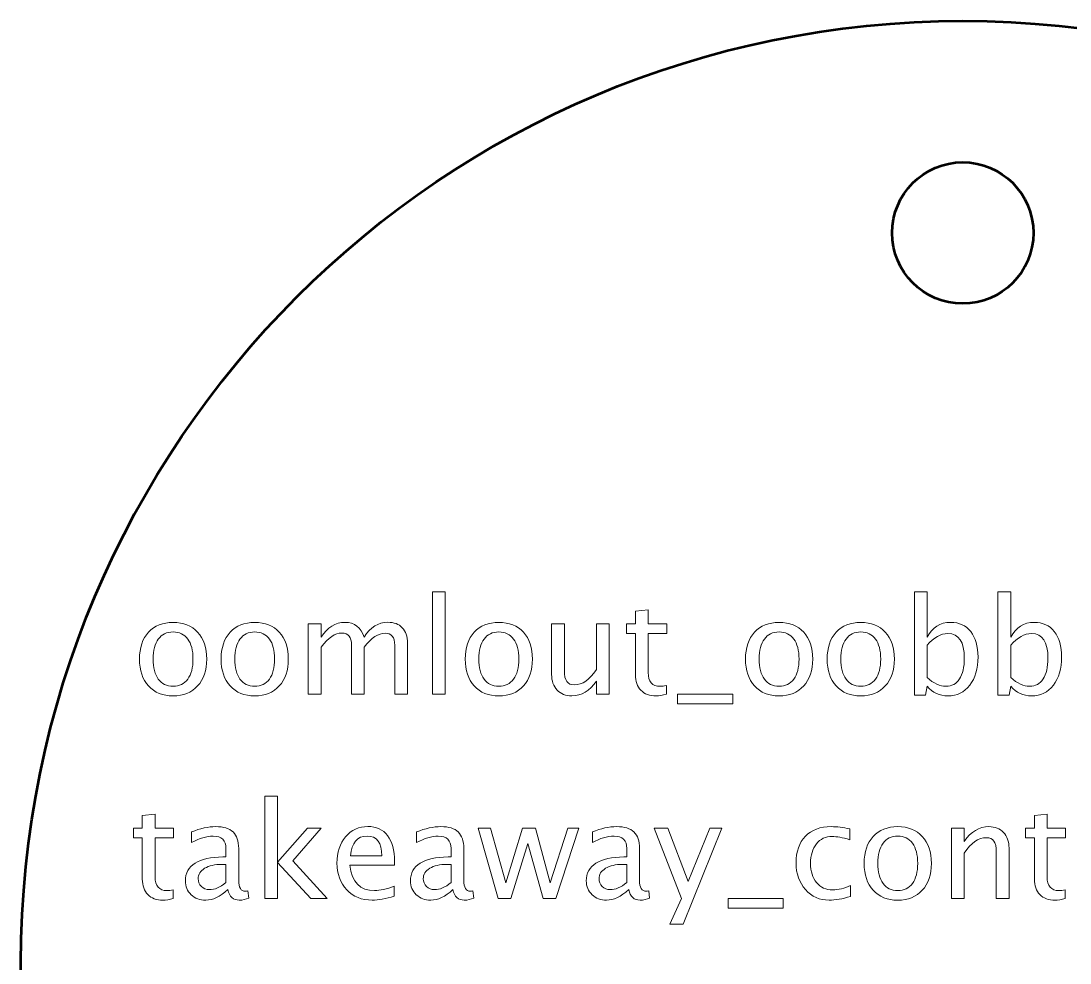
# Model space of a CAD drawing. Header units: centimetres. Extents: x -9.3 to 10.1, y -9.5 to 10.1.
# Drawn here: x -8.175 to -3.719, y -4.125 to -0.125 of the extents above; entities that cross this region are included whole.
import ezdxf

# ---------------------------------------------------------------- set-up
doc = ezdxf.new("R2010")
doc.units = ezdxf.units.CM
doc.header["$MEASUREMENT"] = 0
doc.layers.add('Layer 1', color=7, linetype='Continuous')

msp = doc.modelspace()

# ---------------------------------------------------------------- linework, layer by layer
at = {"layer": 'Layer 1', "lineweight": 53}
for centre, major_axis in [((-4.175, -4.125), (0, 4)), ((-4.17499, -1.02501), (0, 0.30001))]:
    msp.add_ellipse(centre, major_axis=major_axis, ratio=1, dxfattribs=at)
at = {"layer": 'Layer 1', "color": 5, "lineweight": 9}
for points, knots in [([(-6.42766, -2.98399), (-6.42766, -2.98399), (-6.42766, -2.54881), (-6.42766, -2.54881), (-6.42766, -2.54881), (-6.42766, -2.54881), (-6.37348, -2.54881), (-6.37348, -2.54881), (-6.37348, -2.54881), (-6.37348, -2.54881), (-6.37348, -2.98399), (-6.37348, -2.98399), (-6.37348, -2.98399), (-6.37348, -2.98399), (-6.42766, -2.98399), (-6.42766, -2.98399)], [0, 0, 0, 0, 0.2, 0.2, 0.2, 0.2, 0.4, 0.4, 0.4, 0.4, 0.6, 0.6, 0.6, 0.6, 1, 1, 1, 1]), ([(-4.38064, -2.98738), (-4.38064, -2.98738), (-4.38064, -2.54881), (-4.38064, -2.54881), (-4.38064, -2.54881), (-4.38064, -2.54881), (-4.32646, -2.54881), (-4.32646, -2.54881), (-4.32646, -2.54881), (-4.32646, -2.54881), (-4.32646, -2.74137), (-4.32646, -2.74137), (-4.32646, -2.74137), (-4.30426, -2.69951), (-4.27086, -2.67863), (-4.22636, -2.67863), (-4.22636, -2.67863), (-4.19033, -2.67863), (-4.16202, -2.6917), (-4.14132, -2.71795), (-4.14132, -2.71795), (-4.12063, -2.7442), (-4.11028, -2.78004), (-4.11028, -2.82548), (-4.11028, -2.82548), (-4.11028, -2.87496), (-4.12204, -2.91494), (-4.14546, -2.94523), (-4.14546, -2.94523), (-4.16888, -2.97562), (-4.19974, -2.99076), (-4.23793, -2.99076), (-4.23793, -2.99076), (-4.2734, -2.99076), (-4.30294, -2.97722), (-4.32646, -2.95003), (-4.32646, -2.95003), (-4.32646, -2.95003), (-4.33304, -2.98738), (-4.33304, -2.98738), (-4.33304, -2.98738), (-4.33304, -2.98738), (-4.38064, -2.98738), (-4.38064, -2.98738)], [0, 0, 0, 0, 0.0833333, 0.0833333, 0.0833333, 0.0833333, 0.1666667, 0.1666667, 0.1666667, 0.1666667, 0.25, 0.25, 0.25, 0.25, 0.3333333, 0.3333333, 0.3333333, 0.3333333, 0.4166667, 0.4166667, 0.4166667, 0.4166667, 0.5, 0.5, 0.5, 0.5, 0.5833333, 0.5833333, 0.5833333, 0.5833333, 0.6666667, 0.6666667, 0.6666667, 0.6666667, 0.75, 0.75, 0.75, 0.75, 0.8333333, 0.8333333, 0.8333333, 0.8333333, 1, 1, 1, 1]), ([(-4.02542, -2.98738), (-4.02542, -2.98738), (-4.02542, -2.54881), (-4.02542, -2.54881), (-4.02542, -2.54881), (-4.02542, -2.54881), (-3.97124, -2.54881), (-3.97124, -2.54881), (-3.97124, -2.54881), (-3.97124, -2.54881), (-3.97124, -2.74137), (-3.97124, -2.74137), (-3.97124, -2.74137), (-3.94904, -2.69951), (-3.91564, -2.67863), (-3.87114, -2.67863), (-3.87114, -2.67863), (-3.83511, -2.67863), (-3.8068, -2.6917), (-3.7861, -2.71795), (-3.7861, -2.71795), (-3.76541, -2.7442), (-3.75506, -2.78004), (-3.75506, -2.82548), (-3.75506, -2.82548), (-3.75506, -2.87496), (-3.76682, -2.91494), (-3.79024, -2.94523), (-3.79024, -2.94523), (-3.81366, -2.97562), (-3.84452, -2.99076), (-3.88271, -2.99076), (-3.88271, -2.99076), (-3.91818, -2.99076), (-3.94772, -2.97722), (-3.97124, -2.95003), (-3.97124, -2.95003), (-3.97124, -2.95003), (-3.97782, -2.98738), (-3.97782, -2.98738), (-3.97782, -2.98738), (-3.97782, -2.98738), (-4.02542, -2.98738), (-4.02542, -2.98738)], [0, 0, 0, 0, 0.0833333, 0.0833333, 0.0833333, 0.0833333, 0.1666667, 0.1666667, 0.1666667, 0.1666667, 0.25, 0.25, 0.25, 0.25, 0.3333333, 0.3333333, 0.3333333, 0.3333333, 0.4166667, 0.4166667, 0.4166667, 0.4166667, 0.5, 0.5, 0.5, 0.5, 0.5833333, 0.5833333, 0.5833333, 0.5833333, 0.6666667, 0.6666667, 0.6666667, 0.6666667, 0.75, 0.75, 0.75, 0.75, 0.8333333, 0.8333333, 0.8333333, 0.8333333, 1, 1, 1, 1]), ([(-5.43369, -2.9839), (-5.45044, -2.98851), (-5.46502, -2.99076), (-5.47734, -2.99076), (-5.47734, -2.99076), (-5.505, -2.99076), (-5.52654, -2.98286), (-5.54197, -2.96706), (-5.54197, -2.96706), (-5.55749, -2.95125), (-5.56521, -2.92933), (-5.56521, -2.90121), (-5.56521, -2.90121), (-5.56521, -2.90121), (-5.56521, -2.72548), (-5.56521, -2.72548), (-5.56521, -2.72548), (-5.56521, -2.72548), (-5.60265, -2.72548), (-5.60265, -2.72548), (-5.60265, -2.72548), (-5.60265, -2.72548), (-5.60265, -2.68484), (-5.60265, -2.68484), (-5.60265, -2.68484), (-5.60265, -2.68484), (-5.56521, -2.68484), (-5.56521, -2.68484), (-5.56521, -2.68484), (-5.56521, -2.68484), (-5.56521, -2.63074), (-5.56521, -2.63074), (-5.56521, -2.63074), (-5.56521, -2.63074), (-5.51102, -2.62557), (-5.51102, -2.62557), (-5.51102, -2.62557), (-5.51102, -2.62557), (-5.51102, -2.68484), (-5.51102, -2.68484), (-5.51102, -2.68484), (-5.51102, -2.68484), (-5.43256, -2.68484), (-5.43256, -2.68484), (-5.43256, -2.68484), (-5.43256, -2.68484), (-5.43256, -2.72548), (-5.43256, -2.72548), (-5.43256, -2.72548), (-5.43256, -2.72548), (-5.51102, -2.72548), (-5.51102, -2.72548), (-5.51102, -2.72548), (-5.51102, -2.72548), (-5.51102, -2.89142), (-5.51102, -2.89142), (-5.51102, -2.89142), (-5.51102, -2.93056), (-5.49399, -2.95012), (-5.46003, -2.95012), (-5.46003, -2.95012), (-5.45279, -2.95012), (-5.44404, -2.9489), (-5.43369, -2.94655), (-5.43369, -2.94655), (-5.43369, -2.94655), (-5.43369, -2.9839), (-5.43369, -2.9839)], [0, 0, 0, 0, 0.0555556, 0.0555556, 0.0555556, 0.0555556, 0.1111111, 0.1111111, 0.1111111, 0.1111111, 0.1666667, 0.1666667, 0.1666667, 0.1666667, 0.2222222, 0.2222222, 0.2222222, 0.2222222, 0.2777778, 0.2777778, 0.2777778, 0.2777778, 0.3333333, 0.3333333, 0.3333333, 0.3333333, 0.3888889, 0.3888889, 0.3888889, 0.3888889, 0.4444444, 0.4444444, 0.4444444, 0.4444444, 0.5, 0.5, 0.5, 0.5, 0.5555556, 0.5555556, 0.5555556, 0.5555556, 0.6111111, 0.6111111, 0.6111111, 0.6111111, 0.6666667, 0.6666667, 0.6666667, 0.6666667, 0.7222222, 0.7222222, 0.7222222, 0.7222222, 0.7777778, 0.7777778, 0.7777778, 0.7777778, 0.8333333, 0.8333333, 0.8333333, 0.8333333, 0.8888889, 0.8888889, 0.8888889, 0.8888889, 1, 1, 1, 1]), ([(-7.52907, -2.99076), (-7.573, -2.99076), (-7.60781, -2.97675), (-7.63339, -2.94871), (-7.63339, -2.94871), (-7.65908, -2.92068), (-7.67187, -2.88258), (-7.67187, -2.83451), (-7.67187, -2.83451), (-7.67187, -2.78653), (-7.65908, -2.74852), (-7.63339, -2.72058), (-7.63339, -2.72058), (-7.60781, -2.69264), (-7.573, -2.67863), (-7.52907, -2.67863), (-7.52907, -2.67863), (-7.48513, -2.67863), (-7.45033, -2.69264), (-7.42474, -2.72058), (-7.42474, -2.72058), (-7.39906, -2.74852), (-7.38626, -2.78653), (-7.38626, -2.83451), (-7.38626, -2.83451), (-7.38626, -2.88258), (-7.39906, -2.92068), (-7.42474, -2.94871), (-7.42474, -2.94871), (-7.45033, -2.97675), (-7.48513, -2.99076), (-7.52907, -2.99076)], [0, 0, 0, 0, 0.1111111, 0.1111111, 0.1111111, 0.1111111, 0.2222222, 0.2222222, 0.2222222, 0.2222222, 0.3333333, 0.3333333, 0.3333333, 0.3333333, 0.4444444, 0.4444444, 0.4444444, 0.4444444, 0.5555556, 0.5555556, 0.5555556, 0.5555556, 0.6666667, 0.6666667, 0.6666667, 0.6666667, 0.7777778, 0.7777778, 0.7777778, 0.7777778, 1, 1, 1, 1]), ([(-7.18232, -2.99076), (-7.22625, -2.99076), (-7.26106, -2.97675), (-7.28664, -2.94871), (-7.28664, -2.94871), (-7.31233, -2.92068), (-7.32512, -2.88258), (-7.32512, -2.83451), (-7.32512, -2.83451), (-7.32512, -2.78653), (-7.31233, -2.74852), (-7.28664, -2.72058), (-7.28664, -2.72058), (-7.26106, -2.69264), (-7.22625, -2.67863), (-7.18232, -2.67863), (-7.18232, -2.67863), (-7.13838, -2.67863), (-7.10358, -2.69264), (-7.07799, -2.72058), (-7.07799, -2.72058), (-7.05231, -2.74852), (-7.03951, -2.78653), (-7.03951, -2.83451), (-7.03951, -2.83451), (-7.03951, -2.88258), (-7.05231, -2.92068), (-7.07799, -2.94871), (-7.07799, -2.94871), (-7.10358, -2.97675), (-7.13838, -2.99076), (-7.18232, -2.99076)], [0, 0, 0, 0, 0.1111111, 0.1111111, 0.1111111, 0.1111111, 0.2222222, 0.2222222, 0.2222222, 0.2222222, 0.3333333, 0.3333333, 0.3333333, 0.3333333, 0.4444444, 0.4444444, 0.4444444, 0.4444444, 0.5555556, 0.5555556, 0.5555556, 0.5555556, 0.6666667, 0.6666667, 0.6666667, 0.6666667, 0.7777778, 0.7777778, 0.7777778, 0.7777778, 1, 1, 1, 1]), ([(-6.95466, -2.98399), (-6.95466, -2.98399), (-6.95466, -2.68484), (-6.95466, -2.68484), (-6.95466, -2.68484), (-6.95466, -2.68484), (-6.90048, -2.68484), (-6.90048, -2.68484), (-6.90048, -2.68484), (-6.90048, -2.68484), (-6.90048, -2.74137), (-6.90048, -2.74137), (-6.90048, -2.74137), (-6.87404, -2.69951), (-6.84018, -2.67863), (-6.79869, -2.67863), (-6.79869, -2.67863), (-6.75871, -2.67863), (-6.73152, -2.69951), (-6.71703, -2.74137), (-6.71703, -2.74137), (-6.69135, -2.69914), (-6.65786, -2.67806), (-6.61675, -2.67806), (-6.61675, -2.67806), (-6.59051, -2.67806), (-6.57009, -2.68578), (-6.55551, -2.7013), (-6.55551, -2.7013), (-6.54093, -2.71682), (-6.53359, -2.73855), (-6.53359, -2.76649), (-6.53359, -2.76649), (-6.53359, -2.76649), (-6.53359, -2.98399), (-6.53359, -2.98399), (-6.53359, -2.98399), (-6.53359, -2.98399), (-6.58778, -2.98399), (-6.58778, -2.98399), (-6.58778, -2.98399), (-6.58778, -2.98399), (-6.58778, -2.77543), (-6.58778, -2.77543), (-6.58778, -2.77543), (-6.58778, -2.74137), (-6.60132, -2.72435), (-6.62842, -2.72435), (-6.62842, -2.72435), (-6.65655, -2.72435), (-6.68608, -2.7442), (-6.71703, -2.78399), (-6.71703, -2.78399), (-6.71703, -2.78399), (-6.71703, -2.98399), (-6.71703, -2.98399), (-6.71703, -2.98399), (-6.71703, -2.98399), (-6.77122, -2.98399), (-6.77122, -2.98399), (-6.77122, -2.98399), (-6.77122, -2.98399), (-6.77122, -2.77524), (-6.77122, -2.77524), (-6.77122, -2.77524), (-6.77122, -2.7409), (-6.78496, -2.72378), (-6.81252, -2.72378), (-6.81252, -2.72378), (-6.83989, -2.72378), (-6.86925, -2.74373), (-6.90048, -2.78371), (-6.90048, -2.78371), (-6.90048, -2.78371), (-6.90048, -2.98399), (-6.90048, -2.98399), (-6.90048, -2.98399), (-6.90048, -2.98399), (-6.95466, -2.98399), (-6.95466, -2.98399)], [0, 0, 0, 0, 0.047619, 0.047619, 0.047619, 0.047619, 0.0952381, 0.0952381, 0.0952381, 0.0952381, 0.1428571, 0.1428571, 0.1428571, 0.1428571, 0.1904762, 0.1904762, 0.1904762, 0.1904762, 0.2380952, 0.2380952, 0.2380952, 0.2380952, 0.2857143, 0.2857143, 0.2857143, 0.2857143, 0.3333333, 0.3333333, 0.3333333, 0.3333333, 0.3809524, 0.3809524, 0.3809524, 0.3809524, 0.4285714, 0.4285714, 0.4285714, 0.4285714, 0.4761905, 0.4761905, 0.4761905, 0.4761905, 0.5238095, 0.5238095, 0.5238095, 0.5238095, 0.5714286, 0.5714286, 0.5714286, 0.5714286, 0.6190476, 0.6190476, 0.6190476, 0.6190476, 0.6666667, 0.6666667, 0.6666667, 0.6666667, 0.7142857, 0.7142857, 0.7142857, 0.7142857, 0.7619048, 0.7619048, 0.7619048, 0.7619048, 0.8095238, 0.8095238, 0.8095238, 0.8095238, 0.8571429, 0.8571429, 0.8571429, 0.8571429, 0.9047619, 0.9047619, 0.9047619, 0.9047619, 1, 1, 1, 1]), ([(-6.14545, -2.99076), (-6.18938, -2.99076), (-6.22419, -2.97675), (-6.24977, -2.94871), (-6.24977, -2.94871), (-6.27546, -2.92068), (-6.28825, -2.88258), (-6.28825, -2.83451), (-6.28825, -2.83451), (-6.28825, -2.78653), (-6.27546, -2.74852), (-6.24977, -2.72058), (-6.24977, -2.72058), (-6.22419, -2.69264), (-6.18938, -2.67863), (-6.14545, -2.67863), (-6.14545, -2.67863), (-6.10151, -2.67863), (-6.06671, -2.69264), (-6.04112, -2.72058), (-6.04112, -2.72058), (-6.01544, -2.74852), (-6.00264, -2.78653), (-6.00264, -2.83451), (-6.00264, -2.83451), (-6.00264, -2.88258), (-6.01544, -2.92068), (-6.04112, -2.94871), (-6.04112, -2.94871), (-6.06671, -2.97675), (-6.10151, -2.99076), (-6.14545, -2.99076)], [0, 0, 0, 0, 0.1111111, 0.1111111, 0.1111111, 0.1111111, 0.2222222, 0.2222222, 0.2222222, 0.2222222, 0.3333333, 0.3333333, 0.3333333, 0.3333333, 0.4444444, 0.4444444, 0.4444444, 0.4444444, 0.5555556, 0.5555556, 0.5555556, 0.5555556, 0.6666667, 0.6666667, 0.6666667, 0.6666667, 0.7777778, 0.7777778, 0.7777778, 0.7777778, 1, 1, 1, 1]), ([(-5.7304, -2.98399), (-5.7304, -2.98399), (-5.7304, -2.92773), (-5.7304, -2.92773), (-5.7304, -2.92773), (-5.75928, -2.96978), (-5.79437, -2.99076), (-5.83557, -2.99076), (-5.83557, -2.99076), (-5.86173, -2.99076), (-5.88252, -2.98258), (-5.89794, -2.96612), (-5.89794, -2.96612), (-5.91347, -2.94965), (-5.92118, -2.92755), (-5.92118, -2.89961), (-5.92118, -2.89961), (-5.92118, -2.89961), (-5.92118, -2.68484), (-5.92118, -2.68484), (-5.92118, -2.68484), (-5.92118, -2.68484), (-5.86699, -2.68484), (-5.86699, -2.68484), (-5.86699, -2.68484), (-5.86699, -2.68484), (-5.86699, -2.88192), (-5.86699, -2.88192), (-5.86699, -2.88192), (-5.86699, -2.9044), (-5.8637, -2.9203), (-5.85721, -2.92971), (-5.85721, -2.92971), (-5.85063, -2.93921), (-5.83971, -2.94391), (-5.82438, -2.94391), (-5.82438, -2.94391), (-5.79127, -2.94391), (-5.75984, -2.92218), (-5.7304, -2.87863), (-5.7304, -2.87863), (-5.7304, -2.87863), (-5.7304, -2.68484), (-5.7304, -2.68484), (-5.7304, -2.68484), (-5.7304, -2.68484), (-5.67621, -2.68484), (-5.67621, -2.68484), (-5.67621, -2.68484), (-5.67621, -2.68484), (-5.67621, -2.98399), (-5.67621, -2.98399), (-5.67621, -2.98399), (-5.67621, -2.98399), (-5.7304, -2.98399), (-5.7304, -2.98399)], [0, 0, 0, 0, 0.0666667, 0.0666667, 0.0666667, 0.0666667, 0.1333333, 0.1333333, 0.1333333, 0.1333333, 0.2, 0.2, 0.2, 0.2, 0.2666667, 0.2666667, 0.2666667, 0.2666667, 0.3333333, 0.3333333, 0.3333333, 0.3333333, 0.4, 0.4, 0.4, 0.4, 0.4666667, 0.4666667, 0.4666667, 0.4666667, 0.5333333, 0.5333333, 0.5333333, 0.5333333, 0.6, 0.6, 0.6, 0.6, 0.6666667, 0.6666667, 0.6666667, 0.6666667, 0.7333333, 0.7333333, 0.7333333, 0.7333333, 0.8, 0.8, 0.8, 0.8, 0.8666667, 0.8666667, 0.8666667, 0.8666667, 1, 1, 1, 1]), ([(-4.95505, -2.99076), (-4.99898, -2.99076), (-5.03379, -2.97675), (-5.05937, -2.94871), (-5.05937, -2.94871), (-5.08506, -2.92068), (-5.09785, -2.88258), (-5.09785, -2.83451), (-5.09785, -2.83451), (-5.09785, -2.78653), (-5.08506, -2.74852), (-5.05937, -2.72058), (-5.05937, -2.72058), (-5.03379, -2.69264), (-4.99898, -2.67863), (-4.95505, -2.67863), (-4.95505, -2.67863), (-4.91111, -2.67863), (-4.87631, -2.69264), (-4.85072, -2.72058), (-4.85072, -2.72058), (-4.82504, -2.74852), (-4.81224, -2.78653), (-4.81224, -2.83451), (-4.81224, -2.83451), (-4.81224, -2.88258), (-4.82504, -2.92068), (-4.85072, -2.94871), (-4.85072, -2.94871), (-4.87631, -2.97675), (-4.91111, -2.99076), (-4.95505, -2.99076)], [0, 0, 0, 0, 0.1111111, 0.1111111, 0.1111111, 0.1111111, 0.2222222, 0.2222222, 0.2222222, 0.2222222, 0.3333333, 0.3333333, 0.3333333, 0.3333333, 0.4444444, 0.4444444, 0.4444444, 0.4444444, 0.5555556, 0.5555556, 0.5555556, 0.5555556, 0.6666667, 0.6666667, 0.6666667, 0.6666667, 0.7777778, 0.7777778, 0.7777778, 0.7777778, 1, 1, 1, 1]), ([(-4.6083, -2.99076), (-4.65223, -2.99076), (-4.68704, -2.97675), (-4.71262, -2.94871), (-4.71262, -2.94871), (-4.73831, -2.92068), (-4.7511, -2.88258), (-4.7511, -2.83451), (-4.7511, -2.83451), (-4.7511, -2.78653), (-4.73831, -2.74852), (-4.71262, -2.72058), (-4.71262, -2.72058), (-4.68704, -2.69264), (-4.65223, -2.67863), (-4.6083, -2.67863), (-4.6083, -2.67863), (-4.56436, -2.67863), (-4.52956, -2.69264), (-4.50397, -2.72058), (-4.50397, -2.72058), (-4.47829, -2.74852), (-4.46549, -2.78653), (-4.46549, -2.83451), (-4.46549, -2.83451), (-4.46549, -2.88258), (-4.47829, -2.92068), (-4.50397, -2.94871), (-4.50397, -2.94871), (-4.52956, -2.97675), (-4.56436, -2.99076), (-4.6083, -2.99076)], [0, 0, 0, 0, 0.1111111, 0.1111111, 0.1111111, 0.1111111, 0.2222222, 0.2222222, 0.2222222, 0.2222222, 0.3333333, 0.3333333, 0.3333333, 0.3333333, 0.4444444, 0.4444444, 0.4444444, 0.4444444, 0.5555556, 0.5555556, 0.5555556, 0.5555556, 0.6666667, 0.6666667, 0.6666667, 0.6666667, 0.7777778, 0.7777778, 0.7777778, 0.7777778, 1, 1, 1, 1]), ([(-7.52916, -2.95012), (-7.50235, -2.95012), (-7.48147, -2.94006), (-7.4666, -2.91983), (-7.4666, -2.91983), (-7.45183, -2.8997), (-7.4444, -2.8712), (-7.4444, -2.83451), (-7.4444, -2.83451), (-7.4444, -2.79791), (-7.45183, -2.7695), (-7.4666, -2.74937), (-7.4666, -2.74937), (-7.48147, -2.72933), (-7.50235, -2.71927), (-7.52916, -2.71927), (-7.52916, -2.71927), (-7.55607, -2.71927), (-7.57695, -2.72933), (-7.59163, -2.74937), (-7.59163, -2.74937), (-7.6064, -2.7695), (-7.61373, -2.79791), (-7.61373, -2.83451), (-7.61373, -2.83451), (-7.61373, -2.8712), (-7.6064, -2.8997), (-7.59163, -2.91983), (-7.59163, -2.91983), (-7.57695, -2.94006), (-7.55607, -2.95012), (-7.52916, -2.95012)], [0, 0, 0, 0, 0.1111111, 0.1111111, 0.1111111, 0.1111111, 0.2222222, 0.2222222, 0.2222222, 0.2222222, 0.3333333, 0.3333333, 0.3333333, 0.3333333, 0.4444444, 0.4444444, 0.4444444, 0.4444444, 0.5555556, 0.5555556, 0.5555556, 0.5555556, 0.6666667, 0.6666667, 0.6666667, 0.6666667, 0.7777778, 0.7777778, 0.7777778, 0.7777778, 1, 1, 1, 1]), ([(-7.18241, -2.95012), (-7.1556, -2.95012), (-7.13472, -2.94006), (-7.11985, -2.91983), (-7.11985, -2.91983), (-7.10508, -2.8997), (-7.09765, -2.8712), (-7.09765, -2.83451), (-7.09765, -2.83451), (-7.09765, -2.79791), (-7.10508, -2.7695), (-7.11985, -2.74937), (-7.11985, -2.74937), (-7.13472, -2.72933), (-7.1556, -2.71927), (-7.18241, -2.71927), (-7.18241, -2.71927), (-7.20932, -2.71927), (-7.2302, -2.72933), (-7.24488, -2.74937), (-7.24488, -2.74937), (-7.25965, -2.7695), (-7.26698, -2.79791), (-7.26698, -2.83451), (-7.26698, -2.83451), (-7.26698, -2.8712), (-7.25965, -2.8997), (-7.24488, -2.91983), (-7.24488, -2.91983), (-7.2302, -2.94006), (-7.20932, -2.95012), (-7.18241, -2.95012)], [0, 0, 0, 0, 0.1111111, 0.1111111, 0.1111111, 0.1111111, 0.2222222, 0.2222222, 0.2222222, 0.2222222, 0.3333333, 0.3333333, 0.3333333, 0.3333333, 0.4444444, 0.4444444, 0.4444444, 0.4444444, 0.5555556, 0.5555556, 0.5555556, 0.5555556, 0.6666667, 0.6666667, 0.6666667, 0.6666667, 0.7777778, 0.7777778, 0.7777778, 0.7777778, 1, 1, 1, 1]), ([(-6.14554, -2.95012), (-6.11873, -2.95012), (-6.09785, -2.94006), (-6.08298, -2.91983), (-6.08298, -2.91983), (-6.06821, -2.8997), (-6.06078, -2.8712), (-6.06078, -2.83451), (-6.06078, -2.83451), (-6.06078, -2.79791), (-6.06821, -2.7695), (-6.08298, -2.74937), (-6.08298, -2.74937), (-6.09785, -2.72933), (-6.11873, -2.71927), (-6.14554, -2.71927), (-6.14554, -2.71927), (-6.17245, -2.71927), (-6.19333, -2.72933), (-6.20801, -2.74937), (-6.20801, -2.74937), (-6.22278, -2.7695), (-6.23011, -2.79791), (-6.23011, -2.83451), (-6.23011, -2.83451), (-6.23011, -2.8712), (-6.22278, -2.8997), (-6.20801, -2.91983), (-6.20801, -2.91983), (-6.19333, -2.94006), (-6.17245, -2.95012), (-6.14554, -2.95012)], [0, 0, 0, 0, 0.1111111, 0.1111111, 0.1111111, 0.1111111, 0.2222222, 0.2222222, 0.2222222, 0.2222222, 0.3333333, 0.3333333, 0.3333333, 0.3333333, 0.4444444, 0.4444444, 0.4444444, 0.4444444, 0.5555556, 0.5555556, 0.5555556, 0.5555556, 0.6666667, 0.6666667, 0.6666667, 0.6666667, 0.7777778, 0.7777778, 0.7777778, 0.7777778, 1, 1, 1, 1]), ([(-4.95514, -2.95012), (-4.92833, -2.95012), (-4.90745, -2.94006), (-4.89258, -2.91983), (-4.89258, -2.91983), (-4.87781, -2.8997), (-4.87038, -2.8712), (-4.87038, -2.83451), (-4.87038, -2.83451), (-4.87038, -2.79791), (-4.87781, -2.7695), (-4.89258, -2.74937), (-4.89258, -2.74937), (-4.90745, -2.72933), (-4.92833, -2.71927), (-4.95514, -2.71927), (-4.95514, -2.71927), (-4.98205, -2.71927), (-5.00293, -2.72933), (-5.01761, -2.74937), (-5.01761, -2.74937), (-5.03238, -2.7695), (-5.03971, -2.79791), (-5.03971, -2.83451), (-5.03971, -2.83451), (-5.03971, -2.8712), (-5.03238, -2.8997), (-5.01761, -2.91983), (-5.01761, -2.91983), (-5.00293, -2.94006), (-4.98205, -2.95012), (-4.95514, -2.95012)], [0, 0, 0, 0, 0.1111111, 0.1111111, 0.1111111, 0.1111111, 0.2222222, 0.2222222, 0.2222222, 0.2222222, 0.3333333, 0.3333333, 0.3333333, 0.3333333, 0.4444444, 0.4444444, 0.4444444, 0.4444444, 0.5555556, 0.5555556, 0.5555556, 0.5555556, 0.6666667, 0.6666667, 0.6666667, 0.6666667, 0.7777778, 0.7777778, 0.7777778, 0.7777778, 1, 1, 1, 1]), ([(-4.60839, -2.95012), (-4.58158, -2.95012), (-4.5607, -2.94006), (-4.54583, -2.91983), (-4.54583, -2.91983), (-4.53106, -2.8997), (-4.52363, -2.8712), (-4.52363, -2.83451), (-4.52363, -2.83451), (-4.52363, -2.79791), (-4.53106, -2.7695), (-4.54583, -2.74937), (-4.54583, -2.74937), (-4.5607, -2.72933), (-4.58158, -2.71927), (-4.60839, -2.71927), (-4.60839, -2.71927), (-4.6353, -2.71927), (-4.65618, -2.72933), (-4.67086, -2.74937), (-4.67086, -2.74937), (-4.68563, -2.7695), (-4.69296, -2.79791), (-4.69296, -2.83451), (-4.69296, -2.83451), (-4.69296, -2.8712), (-4.68563, -2.8997), (-4.67086, -2.91983), (-4.67086, -2.91983), (-4.65618, -2.94006), (-4.6353, -2.95012), (-4.60839, -2.95012)], [0, 0, 0, 0, 0.1111111, 0.1111111, 0.1111111, 0.1111111, 0.2222222, 0.2222222, 0.2222222, 0.2222222, 0.3333333, 0.3333333, 0.3333333, 0.3333333, 0.4444444, 0.4444444, 0.4444444, 0.4444444, 0.5555556, 0.5555556, 0.5555556, 0.5555556, 0.6666667, 0.6666667, 0.6666667, 0.6666667, 0.7777778, 0.7777778, 0.7777778, 0.7777778, 1, 1, 1, 1]), ([(-4.32646, -2.91268), (-4.29852, -2.93761), (-4.27189, -2.95012), (-4.24659, -2.95012), (-4.24659, -2.95012), (-4.22166, -2.95012), (-4.20237, -2.93968), (-4.18883, -2.91889), (-4.18883, -2.91889), (-4.17519, -2.8981), (-4.16841, -2.86884), (-4.16841, -2.83103), (-4.16841, -2.83103), (-4.16841, -2.76104), (-4.19156, -2.72604), (-4.23784, -2.72604), (-4.23784, -2.72604), (-4.26813, -2.72604), (-4.29767, -2.74241), (-4.32646, -2.77524), (-4.32646, -2.77524), (-4.32646, -2.77524), (-4.32646, -2.91268), (-4.32646, -2.91268)], [0, 0, 0, 0, 0.1428571, 0.1428571, 0.1428571, 0.1428571, 0.2857143, 0.2857143, 0.2857143, 0.2857143, 0.4285714, 0.4285714, 0.4285714, 0.4285714, 0.5714286, 0.5714286, 0.5714286, 0.5714286, 0.7142857, 0.7142857, 0.7142857, 0.7142857, 1, 1, 1, 1]), ([(-3.97124, -2.91268), (-3.9433, -2.93761), (-3.91667, -2.95012), (-3.89137, -2.95012), (-3.89137, -2.95012), (-3.86644, -2.95012), (-3.84715, -2.93968), (-3.83361, -2.91889), (-3.83361, -2.91889), (-3.81997, -2.8981), (-3.81319, -2.86884), (-3.81319, -2.83103), (-3.81319, -2.83103), (-3.81319, -2.76104), (-3.83634, -2.72604), (-3.88262, -2.72604), (-3.88262, -2.72604), (-3.91291, -2.72604), (-3.94245, -2.74241), (-3.97124, -2.77524), (-3.97124, -2.77524), (-3.97124, -2.77524), (-3.97124, -2.91268), (-3.97124, -2.91268)], [0, 0, 0, 0, 0.1428571, 0.1428571, 0.1428571, 0.1428571, 0.2857143, 0.2857143, 0.2857143, 0.2857143, 0.4285714, 0.4285714, 0.4285714, 0.4285714, 0.5714286, 0.5714286, 0.5714286, 0.5714286, 0.7142857, 0.7142857, 0.7142857, 0.7142857, 1, 1, 1, 1]), ([(-5.38684, -3.02463), (-5.38684, -3.02463), (-5.38684, -2.98399), (-5.38684, -2.98399), (-5.38684, -2.98399), (-5.38684, -2.98399), (-5.15204, -2.98399), (-5.15204, -2.98399), (-5.15204, -2.98399), (-5.15204, -2.98399), (-5.15204, -3.02463), (-5.15204, -3.02463), (-5.15204, -3.02463), (-5.15204, -3.02463), (-5.38684, -3.02463), (-5.38684, -3.02463)], [0, 0, 0, 0, 0.2, 0.2, 0.2, 0.2, 0.4, 0.4, 0.4, 0.4, 0.6, 0.6, 0.6, 0.6, 1, 1, 1, 1]), ([(-7.1391, -3.85134), (-7.1391, -3.85134), (-7.1391, -3.41616), (-7.1391, -3.41616), (-7.1391, -3.41616), (-7.1391, -3.41616), (-7.08492, -3.41616), (-7.08492, -3.41616), (-7.08492, -3.41616), (-7.08492, -3.41616), (-7.08492, -3.69734), (-7.08492, -3.69734), (-7.08492, -3.69734), (-7.08492, -3.69734), (-6.95792, -3.55219), (-6.95792, -3.55219), (-6.95792, -3.55219), (-6.95792, -3.55219), (-6.8994, -3.55219), (-6.8994, -3.55219), (-6.8994, -3.55219), (-6.8994, -3.55219), (-7.02076, -3.69179), (-7.02076, -3.69179), (-7.02076, -3.69179), (-7.02076, -3.69179), (-6.87401, -3.85134), (-6.87401, -3.85134), (-6.87401, -3.85134), (-6.87401, -3.85134), (-6.94381, -3.85134), (-6.94381, -3.85134), (-6.94381, -3.85134), (-6.94381, -3.85134), (-7.08492, -3.69791), (-7.08492, -3.69791), (-7.08492, -3.69791), (-7.08492, -3.69791), (-7.08492, -3.85134), (-7.08492, -3.85134), (-7.08492, -3.85134), (-7.08492, -3.85134), (-7.1391, -3.85134), (-7.1391, -3.85134)], [0, 0, 0, 0, 0.0833333, 0.0833333, 0.0833333, 0.0833333, 0.1666667, 0.1666667, 0.1666667, 0.1666667, 0.25, 0.25, 0.25, 0.25, 0.3333333, 0.3333333, 0.3333333, 0.3333333, 0.4166667, 0.4166667, 0.4166667, 0.4166667, 0.5, 0.5, 0.5, 0.5, 0.5833333, 0.5833333, 0.5833333, 0.5833333, 0.6666667, 0.6666667, 0.6666667, 0.6666667, 0.75, 0.75, 0.75, 0.75, 0.8333333, 0.8333333, 0.8333333, 0.8333333, 1, 1, 1, 1]), ([(-7.52809, -3.85125), (-7.54484, -3.85586), (-7.55942, -3.85811), (-7.57174, -3.85811), (-7.57174, -3.85811), (-7.5994, -3.85811), (-7.62094, -3.85021), (-7.63637, -3.83441), (-7.63637, -3.83441), (-7.65189, -3.8186), (-7.65961, -3.79668), (-7.65961, -3.76856), (-7.65961, -3.76856), (-7.65961, -3.76856), (-7.65961, -3.59283), (-7.65961, -3.59283), (-7.65961, -3.59283), (-7.65961, -3.59283), (-7.69705, -3.59283), (-7.69705, -3.59283), (-7.69705, -3.59283), (-7.69705, -3.59283), (-7.69705, -3.55219), (-7.69705, -3.55219), (-7.69705, -3.55219), (-7.69705, -3.55219), (-7.65961, -3.55219), (-7.65961, -3.55219), (-7.65961, -3.55219), (-7.65961, -3.55219), (-7.65961, -3.49809), (-7.65961, -3.49809), (-7.65961, -3.49809), (-7.65961, -3.49809), (-7.60542, -3.49292), (-7.60542, -3.49292), (-7.60542, -3.49292), (-7.60542, -3.49292), (-7.60542, -3.55219), (-7.60542, -3.55219), (-7.60542, -3.55219), (-7.60542, -3.55219), (-7.52696, -3.55219), (-7.52696, -3.55219), (-7.52696, -3.55219), (-7.52696, -3.55219), (-7.52696, -3.59283), (-7.52696, -3.59283), (-7.52696, -3.59283), (-7.52696, -3.59283), (-7.60542, -3.59283), (-7.60542, -3.59283), (-7.60542, -3.59283), (-7.60542, -3.59283), (-7.60542, -3.75877), (-7.60542, -3.75877), (-7.60542, -3.75877), (-7.60542, -3.79791), (-7.58839, -3.81747), (-7.55443, -3.81747), (-7.55443, -3.81747), (-7.54719, -3.81747), (-7.53844, -3.81625), (-7.52809, -3.8139), (-7.52809, -3.8139), (-7.52809, -3.8139), (-7.52809, -3.85125), (-7.52809, -3.85125)], [0, 0, 0, 0, 0.0555556, 0.0555556, 0.0555556, 0.0555556, 0.1111111, 0.1111111, 0.1111111, 0.1111111, 0.1666667, 0.1666667, 0.1666667, 0.1666667, 0.2222222, 0.2222222, 0.2222222, 0.2222222, 0.2777778, 0.2777778, 0.2777778, 0.2777778, 0.3333333, 0.3333333, 0.3333333, 0.3333333, 0.3888889, 0.3888889, 0.3888889, 0.3888889, 0.4444444, 0.4444444, 0.4444444, 0.4444444, 0.5, 0.5, 0.5, 0.5, 0.5555556, 0.5555556, 0.5555556, 0.5555556, 0.6111111, 0.6111111, 0.6111111, 0.6111111, 0.6666667, 0.6666667, 0.6666667, 0.6666667, 0.7222222, 0.7222222, 0.7222222, 0.7222222, 0.7777778, 0.7777778, 0.7777778, 0.7777778, 0.8333333, 0.8333333, 0.8333333, 0.8333333, 0.8888889, 0.8888889, 0.8888889, 0.8888889, 1, 1, 1, 1]), ([(-3.73939, -3.85125), (-3.75614, -3.85586), (-3.77072, -3.85811), (-3.78304, -3.85811), (-3.78304, -3.85811), (-3.8107, -3.85811), (-3.83224, -3.85021), (-3.84767, -3.83441), (-3.84767, -3.83441), (-3.86319, -3.8186), (-3.87091, -3.79668), (-3.87091, -3.76856), (-3.87091, -3.76856), (-3.87091, -3.76856), (-3.87091, -3.59283), (-3.87091, -3.59283), (-3.87091, -3.59283), (-3.87091, -3.59283), (-3.90835, -3.59283), (-3.90835, -3.59283), (-3.90835, -3.59283), (-3.90835, -3.59283), (-3.90835, -3.55219), (-3.90835, -3.55219), (-3.90835, -3.55219), (-3.90835, -3.55219), (-3.87091, -3.55219), (-3.87091, -3.55219), (-3.87091, -3.55219), (-3.87091, -3.55219), (-3.87091, -3.49809), (-3.87091, -3.49809), (-3.87091, -3.49809), (-3.87091, -3.49809), (-3.81672, -3.49292), (-3.81672, -3.49292), (-3.81672, -3.49292), (-3.81672, -3.49292), (-3.81672, -3.55219), (-3.81672, -3.55219), (-3.81672, -3.55219), (-3.81672, -3.55219), (-3.73826, -3.55219), (-3.73826, -3.55219), (-3.73826, -3.55219), (-3.73826, -3.55219), (-3.73826, -3.59283), (-3.73826, -3.59283), (-3.73826, -3.59283), (-3.73826, -3.59283), (-3.81672, -3.59283), (-3.81672, -3.59283), (-3.81672, -3.59283), (-3.81672, -3.59283), (-3.81672, -3.75877), (-3.81672, -3.75877), (-3.81672, -3.75877), (-3.81672, -3.79791), (-3.79969, -3.81747), (-3.76573, -3.81747), (-3.76573, -3.81747), (-3.75849, -3.81747), (-3.74974, -3.81625), (-3.73939, -3.8139), (-3.73939, -3.8139), (-3.73939, -3.8139), (-3.73939, -3.85125), (-3.73939, -3.85125)], [0, 0, 0, 0, 0.0555556, 0.0555556, 0.0555556, 0.0555556, 0.1111111, 0.1111111, 0.1111111, 0.1111111, 0.1666667, 0.1666667, 0.1666667, 0.1666667, 0.2222222, 0.2222222, 0.2222222, 0.2222222, 0.2777778, 0.2777778, 0.2777778, 0.2777778, 0.3333333, 0.3333333, 0.3333333, 0.3333333, 0.3888889, 0.3888889, 0.3888889, 0.3888889, 0.4444444, 0.4444444, 0.4444444, 0.4444444, 0.5, 0.5, 0.5, 0.5, 0.5555556, 0.5555556, 0.5555556, 0.5555556, 0.6111111, 0.6111111, 0.6111111, 0.6111111, 0.6666667, 0.6666667, 0.6666667, 0.6666667, 0.7222222, 0.7222222, 0.7222222, 0.7222222, 0.7777778, 0.7777778, 0.7777778, 0.7777778, 0.8333333, 0.8333333, 0.8333333, 0.8333333, 0.8888889, 0.8888889, 0.8888889, 0.8888889, 1, 1, 1, 1]), ([(-7.29658, -3.81324), (-7.32913, -3.84316), (-7.36045, -3.85811), (-7.39056, -3.85811), (-7.39056, -3.85811), (-7.4153, -3.85811), (-7.4359, -3.8504), (-7.45217, -3.83488), (-7.45217, -3.83488), (-7.46854, -3.81936), (-7.47673, -3.79979), (-7.47673, -3.77618), (-7.47673, -3.77618), (-7.47673, -3.74353), (-7.46299, -3.71841), (-7.43552, -3.70092), (-7.43552, -3.70092), (-7.40805, -3.68342), (-7.36864, -3.67467), (-7.31727, -3.67467), (-7.31727, -3.67467), (-7.31727, -3.67467), (-7.30457, -3.67467), (-7.30457, -3.67467), (-7.30457, -3.67467), (-7.30457, -3.67467), (-7.30457, -3.63864), (-7.30457, -3.63864), (-7.30457, -3.63864), (-7.30457, -3.60393), (-7.32264, -3.58662), (-7.35885, -3.58662), (-7.35885, -3.58662), (-7.38689, -3.58662), (-7.41756, -3.59546), (-7.45076, -3.61315), (-7.45076, -3.61315), (-7.45076, -3.61315), (-7.45076, -3.56856), (-7.45076, -3.56856), (-7.45076, -3.56856), (-7.41426, -3.5535), (-7.37983, -3.54598), (-7.34757, -3.54598), (-7.34757, -3.54598), (-7.31436, -3.54598), (-7.2898, -3.5535), (-7.27409, -3.56865), (-7.27409, -3.56865), (-7.25829, -3.5838), (-7.25039, -3.60713), (-7.25039, -3.63864), (-7.25039, -3.63864), (-7.25039, -3.63864), (-7.25039, -3.77382), (-7.25039, -3.77382), (-7.25039, -3.77382), (-7.25039, -3.80477), (-7.24089, -3.8203), (-7.22179, -3.8203), (-7.22179, -3.8203), (-7.21944, -3.8203), (-7.21596, -3.81992), (-7.21135, -3.81917), (-7.21135, -3.81917), (-7.21135, -3.81917), (-7.20749, -3.84927), (-7.20749, -3.84927), (-7.20749, -3.84927), (-7.21981, -3.8552), (-7.23336, -3.85811), (-7.24822, -3.85811), (-7.24822, -3.85811), (-7.27353, -3.85811), (-7.28962, -3.84316), (-7.29658, -3.81324)], [0, 0, 0, 0, 0.05, 0.05, 0.05, 0.05, 0.1, 0.1, 0.1, 0.1, 0.15, 0.15, 0.15, 0.15, 0.2, 0.2, 0.2, 0.2, 0.25, 0.25, 0.25, 0.25, 0.3, 0.3, 0.3, 0.3, 0.35, 0.35, 0.35, 0.35, 0.4, 0.4, 0.4, 0.4, 0.45, 0.45, 0.45, 0.45, 0.5, 0.5, 0.5, 0.5, 0.55, 0.55, 0.55, 0.55, 0.6, 0.6, 0.6, 0.6, 0.65, 0.65, 0.65, 0.65, 0.7, 0.7, 0.7, 0.7, 0.75, 0.75, 0.75, 0.75, 0.8, 0.8, 0.8, 0.8, 0.85, 0.85, 0.85, 0.85, 0.9, 0.9, 0.9, 0.9, 1, 1, 1, 1]), ([(-6.58962, -3.84174), (-6.62602, -3.85266), (-6.65716, -3.85811), (-6.68313, -3.85811), (-6.68313, -3.85811), (-6.72743, -3.85811), (-6.76346, -3.84344), (-6.79122, -3.81418), (-6.79122, -3.81418), (-6.81897, -3.78492), (-6.83289, -3.74701), (-6.83289, -3.70035), (-6.83289, -3.70035), (-6.83289, -3.6551), (-6.82066, -3.61794), (-6.79611, -3.58888), (-6.79611, -3.58888), (-6.77155, -3.5599), (-6.74013, -3.54541), (-6.70185, -3.54541), (-6.70185, -3.54541), (-6.66563, -3.54541), (-6.63759, -3.5583), (-6.61784, -3.58408), (-6.61784, -3.58408), (-6.59808, -3.60985), (-6.58821, -3.64635), (-6.58821, -3.69367), (-6.58821, -3.69367), (-6.58821, -3.69367), (-6.58849, -3.71023), (-6.58849, -3.71023), (-6.58849, -3.71023), (-6.58849, -3.71023), (-6.77758, -3.71023), (-6.77758, -3.71023), (-6.77758, -3.71023), (-6.76967, -3.78173), (-6.73477, -3.81747), (-6.67297, -3.81747), (-6.67297, -3.81747), (-6.65029, -3.81747), (-6.62254, -3.81108), (-6.58962, -3.79828), (-6.58962, -3.79828), (-6.58962, -3.79828), (-6.58962, -3.84174), (-6.58962, -3.84174)], [0, 0, 0, 0, 0.0769231, 0.0769231, 0.0769231, 0.0769231, 0.1538462, 0.1538462, 0.1538462, 0.1538462, 0.2307692, 0.2307692, 0.2307692, 0.2307692, 0.3076923, 0.3076923, 0.3076923, 0.3076923, 0.3846154, 0.3846154, 0.3846154, 0.3846154, 0.4615385, 0.4615385, 0.4615385, 0.4615385, 0.5384615, 0.5384615, 0.5384615, 0.5384615, 0.6153846, 0.6153846, 0.6153846, 0.6153846, 0.6923077, 0.6923077, 0.6923077, 0.6923077, 0.7692308, 0.7692308, 0.7692308, 0.7692308, 0.8461538, 0.8461538, 0.8461538, 0.8461538, 1, 1, 1, 1]), ([(-6.34051, -3.81324), (-6.37306, -3.84316), (-6.40438, -3.85811), (-6.43449, -3.85811), (-6.43449, -3.85811), (-6.45923, -3.85811), (-6.47983, -3.8504), (-6.4961, -3.83488), (-6.4961, -3.83488), (-6.51247, -3.81936), (-6.52066, -3.79979), (-6.52066, -3.77618), (-6.52066, -3.77618), (-6.52066, -3.74353), (-6.50692, -3.71841), (-6.47945, -3.70092), (-6.47945, -3.70092), (-6.45198, -3.68342), (-6.41257, -3.67467), (-6.3612, -3.67467), (-6.3612, -3.67467), (-6.3612, -3.67467), (-6.3485, -3.67467), (-6.3485, -3.67467), (-6.3485, -3.67467), (-6.3485, -3.67467), (-6.3485, -3.63864), (-6.3485, -3.63864), (-6.3485, -3.63864), (-6.3485, -3.60393), (-6.36657, -3.58662), (-6.40278, -3.58662), (-6.40278, -3.58662), (-6.43082, -3.58662), (-6.46149, -3.59546), (-6.49469, -3.61315), (-6.49469, -3.61315), (-6.49469, -3.61315), (-6.49469, -3.56856), (-6.49469, -3.56856), (-6.49469, -3.56856), (-6.45819, -3.5535), (-6.42376, -3.54598), (-6.3915, -3.54598), (-6.3915, -3.54598), (-6.35829, -3.54598), (-6.33373, -3.5535), (-6.31802, -3.56865), (-6.31802, -3.56865), (-6.30222, -3.5838), (-6.29432, -3.60713), (-6.29432, -3.63864), (-6.29432, -3.63864), (-6.29432, -3.63864), (-6.29432, -3.77382), (-6.29432, -3.77382), (-6.29432, -3.77382), (-6.29432, -3.80477), (-6.28482, -3.8203), (-6.26572, -3.8203), (-6.26572, -3.8203), (-6.26337, -3.8203), (-6.25989, -3.81992), (-6.25528, -3.81917), (-6.25528, -3.81917), (-6.25528, -3.81917), (-6.25142, -3.84927), (-6.25142, -3.84927), (-6.25142, -3.84927), (-6.26374, -3.8552), (-6.27729, -3.85811), (-6.29215, -3.85811), (-6.29215, -3.85811), (-6.31746, -3.85811), (-6.33355, -3.84316), (-6.34051, -3.81324)], [0, 0, 0, 0, 0.05, 0.05, 0.05, 0.05, 0.1, 0.1, 0.1, 0.1, 0.15, 0.15, 0.15, 0.15, 0.2, 0.2, 0.2, 0.2, 0.25, 0.25, 0.25, 0.25, 0.3, 0.3, 0.3, 0.3, 0.35, 0.35, 0.35, 0.35, 0.4, 0.4, 0.4, 0.4, 0.45, 0.45, 0.45, 0.45, 0.5, 0.5, 0.5, 0.5, 0.55, 0.55, 0.55, 0.55, 0.6, 0.6, 0.6, 0.6, 0.65, 0.65, 0.65, 0.65, 0.7, 0.7, 0.7, 0.7, 0.75, 0.75, 0.75, 0.75, 0.8, 0.8, 0.8, 0.8, 0.85, 0.85, 0.85, 0.85, 0.9, 0.9, 0.9, 0.9, 1, 1, 1, 1]), ([(-6.14804, -3.85134), (-6.14804, -3.85134), (-6.23383, -3.55219), (-6.23383, -3.55219), (-6.23383, -3.55219), (-6.23383, -3.55219), (-6.18096, -3.55219), (-6.18096, -3.55219), (-6.18096, -3.55219), (-6.18096, -3.55219), (-6.11521, -3.78445), (-6.11521, -3.78445), (-6.11521, -3.78445), (-6.11521, -3.78445), (-6.04428, -3.55219), (-6.04428, -3.55219), (-6.04428, -3.55219), (-6.04428, -3.55219), (-5.99009, -3.55219), (-5.99009, -3.55219), (-5.99009, -3.55219), (-5.99009, -3.55219), (-5.92772, -3.78408), (-5.92772, -3.78408), (-5.92772, -3.78408), (-5.92772, -3.78408), (-5.85227, -3.55219), (-5.85227, -3.55219), (-5.85227, -3.55219), (-5.85227, -3.55219), (-5.80599, -3.55219), (-5.80599, -3.55219), (-5.80599, -3.55219), (-5.80599, -3.55219), (-5.90364, -3.85134), (-5.90364, -3.85134), (-5.90364, -3.85134), (-5.90364, -3.85134), (-5.95782, -3.85134), (-5.95782, -3.85134), (-5.95782, -3.85134), (-5.95782, -3.85134), (-6.02198, -3.61804), (-6.02198, -3.61804), (-6.02198, -3.61804), (-6.02198, -3.61804), (-6.09385, -3.85134), (-6.09385, -3.85134), (-6.09385, -3.85134), (-6.09385, -3.85134), (-6.14804, -3.85134), (-6.14804, -3.85134)], [0, 0, 0, 0, 0.0714286, 0.0714286, 0.0714286, 0.0714286, 0.1428571, 0.1428571, 0.1428571, 0.1428571, 0.2142857, 0.2142857, 0.2142857, 0.2142857, 0.2857143, 0.2857143, 0.2857143, 0.2857143, 0.3571429, 0.3571429, 0.3571429, 0.3571429, 0.4285714, 0.4285714, 0.4285714, 0.4285714, 0.5, 0.5, 0.5, 0.5, 0.5714286, 0.5714286, 0.5714286, 0.5714286, 0.6428571, 0.6428571, 0.6428571, 0.6428571, 0.7142857, 0.7142857, 0.7142857, 0.7142857, 0.7857143, 0.7857143, 0.7857143, 0.7857143, 0.8571429, 0.8571429, 0.8571429, 0.8571429, 1, 1, 1, 1]), ([(-5.59395, -3.81324), (-5.6265, -3.84316), (-5.65782, -3.85811), (-5.68793, -3.85811), (-5.68793, -3.85811), (-5.71267, -3.85811), (-5.73327, -3.8504), (-5.74954, -3.83488), (-5.74954, -3.83488), (-5.76591, -3.81936), (-5.7741, -3.79979), (-5.7741, -3.77618), (-5.7741, -3.77618), (-5.7741, -3.74353), (-5.76036, -3.71841), (-5.73289, -3.70092), (-5.73289, -3.70092), (-5.70542, -3.68342), (-5.66601, -3.67467), (-5.61464, -3.67467), (-5.61464, -3.67467), (-5.61464, -3.67467), (-5.60194, -3.67467), (-5.60194, -3.67467), (-5.60194, -3.67467), (-5.60194, -3.67467), (-5.60194, -3.63864), (-5.60194, -3.63864), (-5.60194, -3.63864), (-5.60194, -3.60393), (-5.62001, -3.58662), (-5.65622, -3.58662), (-5.65622, -3.58662), (-5.68426, -3.58662), (-5.71493, -3.59546), (-5.74813, -3.61315), (-5.74813, -3.61315), (-5.74813, -3.61315), (-5.74813, -3.56856), (-5.74813, -3.56856), (-5.74813, -3.56856), (-5.71163, -3.5535), (-5.6772, -3.54598), (-5.64494, -3.54598), (-5.64494, -3.54598), (-5.61173, -3.54598), (-5.58717, -3.5535), (-5.57146, -3.56865), (-5.57146, -3.56865), (-5.55566, -3.5838), (-5.54776, -3.60713), (-5.54776, -3.63864), (-5.54776, -3.63864), (-5.54776, -3.63864), (-5.54776, -3.77382), (-5.54776, -3.77382), (-5.54776, -3.77382), (-5.54776, -3.80477), (-5.53826, -3.8203), (-5.51916, -3.8203), (-5.51916, -3.8203), (-5.51681, -3.8203), (-5.51333, -3.81992), (-5.50872, -3.81917), (-5.50872, -3.81917), (-5.50872, -3.81917), (-5.50486, -3.84927), (-5.50486, -3.84927), (-5.50486, -3.84927), (-5.51718, -3.8552), (-5.53073, -3.85811), (-5.54559, -3.85811), (-5.54559, -3.85811), (-5.5709, -3.85811), (-5.58699, -3.84316), (-5.59395, -3.81324)], [0, 0, 0, 0, 0.05, 0.05, 0.05, 0.05, 0.1, 0.1, 0.1, 0.1, 0.15, 0.15, 0.15, 0.15, 0.2, 0.2, 0.2, 0.2, 0.25, 0.25, 0.25, 0.25, 0.3, 0.3, 0.3, 0.3, 0.35, 0.35, 0.35, 0.35, 0.4, 0.4, 0.4, 0.4, 0.45, 0.45, 0.45, 0.45, 0.5, 0.5, 0.5, 0.5, 0.55, 0.55, 0.55, 0.55, 0.6, 0.6, 0.6, 0.6, 0.65, 0.65, 0.65, 0.65, 0.7, 0.7, 0.7, 0.7, 0.75, 0.75, 0.75, 0.75, 0.8, 0.8, 0.8, 0.8, 0.85, 0.85, 0.85, 0.85, 0.9, 0.9, 0.9, 0.9, 1, 1, 1, 1]), ([(-5.41879, -3.96028), (-5.41879, -3.96028), (-5.37025, -3.85172), (-5.37025, -3.85172), (-5.37025, -3.85172), (-5.37025, -3.85172), (-5.48614, -3.55219), (-5.48614, -3.55219), (-5.48614, -3.55219), (-5.48614, -3.55219), (-5.42801, -3.55219), (-5.42801, -3.55219), (-5.42801, -3.55219), (-5.42801, -3.55219), (-5.34184, -3.77872), (-5.34184, -3.77872), (-5.34184, -3.77872), (-5.34184, -3.77872), (-5.24993, -3.55219), (-5.24993, -3.55219), (-5.24993, -3.55219), (-5.24993, -3.55219), (-5.19884, -3.55219), (-5.19884, -3.55219), (-5.19884, -3.55219), (-5.19884, -3.55219), (-5.36234, -3.96028), (-5.36234, -3.96028), (-5.36234, -3.96028), (-5.36234, -3.96028), (-5.41879, -3.96028), (-5.41879, -3.96028)], [0, 0, 0, 0, 0.1111111, 0.1111111, 0.1111111, 0.1111111, 0.2222222, 0.2222222, 0.2222222, 0.2222222, 0.3333333, 0.3333333, 0.3333333, 0.3333333, 0.4444444, 0.4444444, 0.4444444, 0.4444444, 0.5555556, 0.5555556, 0.5555556, 0.5555556, 0.6666667, 0.6666667, 0.6666667, 0.6666667, 0.7777778, 0.7777778, 0.7777778, 0.7777778, 1, 1, 1, 1]), ([(-4.65162, -3.84231), (-4.68671, -3.85285), (-4.717, -3.85811), (-4.74249, -3.85811), (-4.74249, -3.85811), (-4.78295, -3.85811), (-4.81644, -3.84316), (-4.84306, -3.81333), (-4.84306, -3.81333), (-4.86968, -3.78342), (-4.88304, -3.7457), (-4.88304, -3.70026), (-4.88304, -3.70026), (-4.88304, -3.65172), (-4.86987, -3.6138), (-4.84353, -3.58671), (-4.84353, -3.58671), (-4.81719, -3.55952), (-4.78041, -3.54598), (-4.73318, -3.54598), (-4.73318, -3.54598), (-4.70995, -3.54598), (-4.68379, -3.54918), (-4.65501, -3.55557), (-4.65501, -3.55557), (-4.65501, -3.55557), (-4.65501, -3.60129), (-4.65501, -3.60129), (-4.65501, -3.60129), (-4.68558, -3.59226), (-4.71051, -3.58775), (-4.7297, -3.58775), (-4.7297, -3.58775), (-4.75755, -3.58775), (-4.77984, -3.59819), (-4.79649, -3.61898), (-4.79649, -3.61898), (-4.81314, -3.63977), (-4.82152, -3.66752), (-4.82152, -3.70214), (-4.82152, -3.70214), (-4.82152, -3.73572), (-4.81286, -3.76282), (-4.79565, -3.78361), (-4.79565, -3.78361), (-4.77843, -3.8043), (-4.75595, -3.81465), (-4.72801, -3.81465), (-4.72801, -3.81465), (-4.70327, -3.81465), (-4.67787, -3.80825), (-4.65162, -3.79546), (-4.65162, -3.79546), (-4.65162, -3.79546), (-4.65162, -3.84231), (-4.65162, -3.84231)], [0, 0, 0, 0, 0.0666667, 0.0666667, 0.0666667, 0.0666667, 0.1333333, 0.1333333, 0.1333333, 0.1333333, 0.2, 0.2, 0.2, 0.2, 0.2666667, 0.2666667, 0.2666667, 0.2666667, 0.3333333, 0.3333333, 0.3333333, 0.3333333, 0.4, 0.4, 0.4, 0.4, 0.4666667, 0.4666667, 0.4666667, 0.4666667, 0.5333333, 0.5333333, 0.5333333, 0.5333333, 0.6, 0.6, 0.6, 0.6, 0.6666667, 0.6666667, 0.6666667, 0.6666667, 0.7333333, 0.7333333, 0.7333333, 0.7333333, 0.8, 0.8, 0.8, 0.8, 0.8666667, 0.8666667, 0.8666667, 0.8666667, 1, 1, 1, 1]), ([(-4.45115, -3.85811), (-4.49508, -3.85811), (-4.52989, -3.8441), (-4.55547, -3.81606), (-4.55547, -3.81606), (-4.58116, -3.78803), (-4.59395, -3.74993), (-4.59395, -3.70186), (-4.59395, -3.70186), (-4.59395, -3.65388), (-4.58116, -3.61587), (-4.55547, -3.58793), (-4.55547, -3.58793), (-4.52989, -3.55999), (-4.49508, -3.54598), (-4.45115, -3.54598), (-4.45115, -3.54598), (-4.40721, -3.54598), (-4.37241, -3.55999), (-4.34682, -3.58793), (-4.34682, -3.58793), (-4.32114, -3.61587), (-4.30834, -3.65388), (-4.30834, -3.70186), (-4.30834, -3.70186), (-4.30834, -3.74993), (-4.32114, -3.78803), (-4.34682, -3.81606), (-4.34682, -3.81606), (-4.37241, -3.8441), (-4.40721, -3.85811), (-4.45115, -3.85811)], [0, 0, 0, 0, 0.1111111, 0.1111111, 0.1111111, 0.1111111, 0.2222222, 0.2222222, 0.2222222, 0.2222222, 0.3333333, 0.3333333, 0.3333333, 0.3333333, 0.4444444, 0.4444444, 0.4444444, 0.4444444, 0.5555556, 0.5555556, 0.5555556, 0.5555556, 0.6666667, 0.6666667, 0.6666667, 0.6666667, 0.7777778, 0.7777778, 0.7777778, 0.7777778, 1, 1, 1, 1]), ([(-4.22349, -3.85134), (-4.22349, -3.85134), (-4.22349, -3.55219), (-4.22349, -3.55219), (-4.22349, -3.55219), (-4.22349, -3.55219), (-4.16931, -3.55219), (-4.16931, -3.55219), (-4.16931, -3.55219), (-4.16931, -3.55219), (-4.16931, -3.60872), (-4.16931, -3.60872), (-4.16931, -3.60872), (-4.14062, -3.56686), (-4.10543, -3.54598), (-4.06385, -3.54598), (-4.06385, -3.54598), (-4.0377, -3.54598), (-4.01691, -3.55416), (-4.00157, -3.57063), (-4.00157, -3.57063), (-3.98624, -3.58699), (-3.97853, -3.6091), (-3.97853, -3.63676), (-3.97853, -3.63676), (-3.97853, -3.63676), (-3.97853, -3.85134), (-3.97853, -3.85134), (-3.97853, -3.85134), (-3.97853, -3.85134), (-4.03271, -3.85134), (-4.03271, -3.85134), (-4.03271, -3.85134), (-4.03271, -3.85134), (-4.03271, -3.65444), (-4.03271, -3.65444), (-4.03271, -3.65444), (-4.03271, -3.63224), (-4.03601, -3.61644), (-4.0425, -3.60703), (-4.0425, -3.60703), (-4.04908, -3.59753), (-4.0599, -3.59283), (-4.07505, -3.59283), (-4.07505, -3.59283), (-4.10835, -3.59283), (-4.13977, -3.61456), (-4.16931, -3.65802), (-4.16931, -3.65802), (-4.16931, -3.65802), (-4.16931, -3.85134), (-4.16931, -3.85134), (-4.16931, -3.85134), (-4.16931, -3.85134), (-4.22349, -3.85134), (-4.22349, -3.85134)], [0, 0, 0, 0, 0.0666667, 0.0666667, 0.0666667, 0.0666667, 0.1333333, 0.1333333, 0.1333333, 0.1333333, 0.2, 0.2, 0.2, 0.2, 0.2666667, 0.2666667, 0.2666667, 0.2666667, 0.3333333, 0.3333333, 0.3333333, 0.3333333, 0.4, 0.4, 0.4, 0.4, 0.4666667, 0.4666667, 0.4666667, 0.4666667, 0.5333333, 0.5333333, 0.5333333, 0.5333333, 0.6, 0.6, 0.6, 0.6, 0.6666667, 0.6666667, 0.6666667, 0.6666667, 0.7333333, 0.7333333, 0.7333333, 0.7333333, 0.8, 0.8, 0.8, 0.8, 0.8666667, 0.8666667, 0.8666667, 0.8666667, 1, 1, 1, 1]), ([(-6.77475, -3.66959), (-6.77475, -3.66959), (-6.64267, -3.66959), (-6.64267, -3.66959), (-6.64267, -3.66959), (-6.64267, -3.6139), (-6.66346, -3.58605), (-6.70495, -3.58605), (-6.70495, -3.58605), (-6.74672, -3.58605), (-6.76996, -3.6139), (-6.77475, -3.66959)], [0, 0, 0, 0, 0.25, 0.25, 0.25, 0.25, 0.5, 0.5, 0.5, 0.5, 1, 1, 1, 1]), ([(-4.45124, -3.81747), (-4.42443, -3.81747), (-4.40355, -3.80741), (-4.38868, -3.78718), (-4.38868, -3.78718), (-4.37391, -3.76705), (-4.36648, -3.73855), (-4.36648, -3.70186), (-4.36648, -3.70186), (-4.36648, -3.66526), (-4.37391, -3.63685), (-4.38868, -3.61672), (-4.38868, -3.61672), (-4.40355, -3.59668), (-4.42443, -3.58662), (-4.45124, -3.58662), (-4.45124, -3.58662), (-4.47815, -3.58662), (-4.49903, -3.59668), (-4.51371, -3.61672), (-4.51371, -3.61672), (-4.52848, -3.63685), (-4.53581, -3.66526), (-4.53581, -3.70186), (-4.53581, -3.70186), (-4.53581, -3.73855), (-4.52848, -3.76705), (-4.51371, -3.78718), (-4.51371, -3.78718), (-4.49903, -3.80741), (-4.47815, -3.81747), (-4.45124, -3.81747)], [0, 0, 0, 0, 0.1111111, 0.1111111, 0.1111111, 0.1111111, 0.2222222, 0.2222222, 0.2222222, 0.2222222, 0.3333333, 0.3333333, 0.3333333, 0.3333333, 0.4444444, 0.4444444, 0.4444444, 0.4444444, 0.5555556, 0.5555556, 0.5555556, 0.5555556, 0.6666667, 0.6666667, 0.6666667, 0.6666667, 0.7777778, 0.7777778, 0.7777778, 0.7777778, 1, 1, 1, 1]), ([(-7.30457, -3.7837), (-7.30457, -3.7837), (-7.30457, -3.70684), (-7.30457, -3.70684), (-7.30457, -3.70684), (-7.30457, -3.70684), (-7.32198, -3.70628), (-7.32198, -3.70628), (-7.32198, -3.70628), (-7.35208, -3.70628), (-7.37635, -3.71183), (-7.39488, -3.72293), (-7.39488, -3.72293), (-7.41332, -3.73412), (-7.42254, -3.74889), (-7.42254, -3.76733), (-7.42254, -3.76733), (-7.42254, -3.78022), (-7.41793, -3.79113), (-7.40881, -3.80007), (-7.40881, -3.80007), (-7.39959, -3.80901), (-7.38839, -3.81352), (-7.37513, -3.81352), (-7.37513, -3.81352), (-7.35255, -3.81352), (-7.32903, -3.80355), (-7.30457, -3.7837)], [0, 0, 0, 0, 0.125, 0.125, 0.125, 0.125, 0.25, 0.25, 0.25, 0.25, 0.375, 0.375, 0.375, 0.375, 0.5, 0.5, 0.5, 0.5, 0.625, 0.625, 0.625, 0.625, 0.75, 0.75, 0.75, 0.75, 1, 1, 1, 1]), ([(-6.3485, -3.7837), (-6.3485, -3.7837), (-6.3485, -3.70684), (-6.3485, -3.70684), (-6.3485, -3.70684), (-6.3485, -3.70684), (-6.36591, -3.70628), (-6.36591, -3.70628), (-6.36591, -3.70628), (-6.39601, -3.70628), (-6.42028, -3.71183), (-6.43881, -3.72293), (-6.43881, -3.72293), (-6.45725, -3.73412), (-6.46647, -3.74889), (-6.46647, -3.76733), (-6.46647, -3.76733), (-6.46647, -3.78022), (-6.46186, -3.79113), (-6.45274, -3.80007), (-6.45274, -3.80007), (-6.44352, -3.80901), (-6.43232, -3.81352), (-6.41906, -3.81352), (-6.41906, -3.81352), (-6.39648, -3.81352), (-6.37296, -3.80355), (-6.3485, -3.7837)], [0, 0, 0, 0, 0.125, 0.125, 0.125, 0.125, 0.25, 0.25, 0.25, 0.25, 0.375, 0.375, 0.375, 0.375, 0.5, 0.5, 0.5, 0.5, 0.625, 0.625, 0.625, 0.625, 0.75, 0.75, 0.75, 0.75, 1, 1, 1, 1]), ([(-5.60194, -3.7837), (-5.60194, -3.7837), (-5.60194, -3.70684), (-5.60194, -3.70684), (-5.60194, -3.70684), (-5.60194, -3.70684), (-5.61935, -3.70628), (-5.61935, -3.70628), (-5.61935, -3.70628), (-5.64945, -3.70628), (-5.67372, -3.71183), (-5.69225, -3.72293), (-5.69225, -3.72293), (-5.71069, -3.73412), (-5.71991, -3.74889), (-5.71991, -3.76733), (-5.71991, -3.76733), (-5.71991, -3.78022), (-5.7153, -3.79113), (-5.70618, -3.80007), (-5.70618, -3.80007), (-5.69696, -3.80901), (-5.68576, -3.81352), (-5.6725, -3.81352), (-5.6725, -3.81352), (-5.64992, -3.81352), (-5.6264, -3.80355), (-5.60194, -3.7837)], [0, 0, 0, 0, 0.125, 0.125, 0.125, 0.125, 0.25, 0.25, 0.25, 0.25, 0.375, 0.375, 0.375, 0.375, 0.5, 0.5, 0.5, 0.5, 0.625, 0.625, 0.625, 0.625, 0.75, 0.75, 0.75, 0.75, 1, 1, 1, 1]), ([(-5.17203, -3.89198), (-5.17203, -3.89198), (-5.17203, -3.85134), (-5.17203, -3.85134), (-5.17203, -3.85134), (-5.17203, -3.85134), (-4.93723, -3.85134), (-4.93723, -3.85134), (-4.93723, -3.85134), (-4.93723, -3.85134), (-4.93723, -3.89198), (-4.93723, -3.89198), (-4.93723, -3.89198), (-4.93723, -3.89198), (-5.17203, -3.89198), (-5.17203, -3.89198)], [0, 0, 0, 0, 0.2, 0.2, 0.2, 0.2, 0.4, 0.4, 0.4, 0.4, 0.6, 0.6, 0.6, 0.6, 1, 1, 1, 1])]:
    msp.add_open_spline(points, degree=3, knots=knots, dxfattribs=at)

doc.saveas('drawing.dxf')
